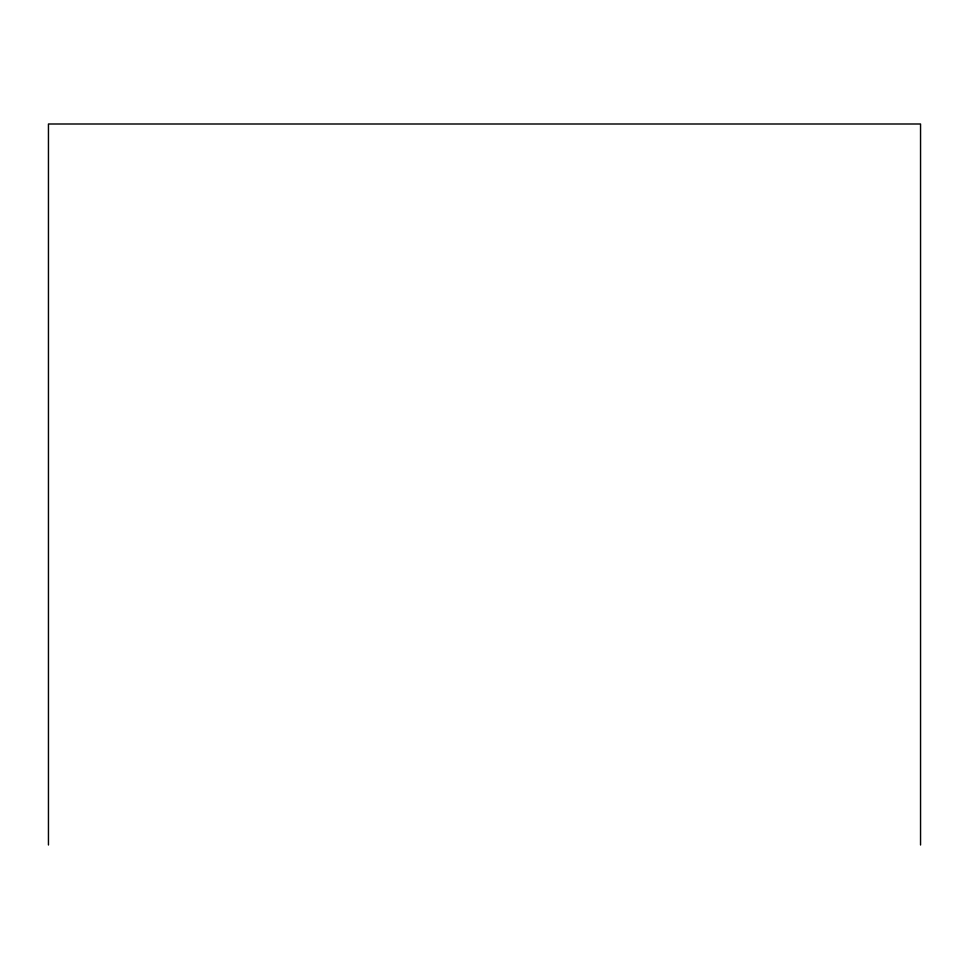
<?xml version="1.0" encoding="UTF-8"?>
<svg xmlns="http://www.w3.org/2000/svg" width="969" height="969" viewBox="0 0 969 969"><rect width="100%" height="100%" fill="white"/><g stroke="black" fill="none" stroke-linecap="round" stroke-linejoin="round"><path stroke-width="1.45" d="M920.55 845.004L920.55 123.996L48.45 123.996L48.45 845.004"/></g></svg>
